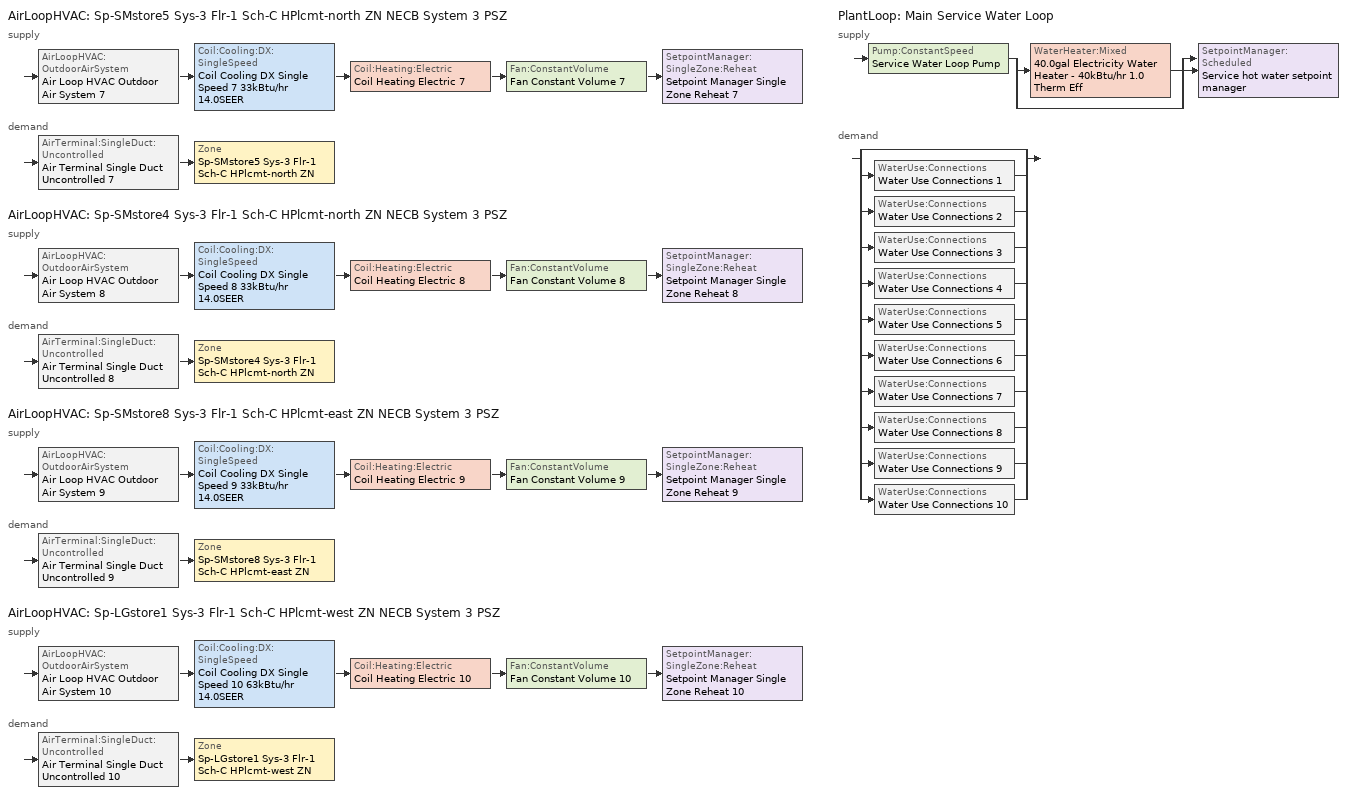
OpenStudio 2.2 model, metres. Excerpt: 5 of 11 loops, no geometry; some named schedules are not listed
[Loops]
AirLoopHVAC 'Sp-SMstore5 Sys-3 Flr-1 Sch-C HPlcmt-north ZN NECB System 3 PSZ'
 supply: AirLoopHVAC:OutdoorAirSystem 'Air Loop HVAC Outdoor Air System 7' > Coil:Cooling:DX:SingleSpeed 'Coil Cooling DX Single Speed 7 33kBtu/hr 14.0SEER' > Coil:Heating:Electric 'Coil Heating Electric 7' > Fan:ConstantVolume 'Fan Constant Volume 7' > SetpointManager:SingleZone:Reheat 'Setpoint Manager Single Zone Reheat 7'
 demand: AirTerminal:SingleDuct:Uncontrolled 'Air Terminal Single Duct Uncontrolled 7' > Zone 'Sp-SMstore5 Sys-3 Flr-1 Sch-C HPlcmt-north ZN'
AirLoopHVAC 'Sp-SMstore4 Sys-3 Flr-1 Sch-C HPlcmt-north ZN NECB System 3 PSZ'
 supply: AirLoopHVAC:OutdoorAirSystem 'Air Loop HVAC Outdoor Air System 8' > Coil:Cooling:DX:SingleSpeed 'Coil Cooling DX Single Speed 8 33kBtu/hr 14.0SEER' > Coil:Heating:Electric 'Coil Heating Electric 8' > Fan:ConstantVolume 'Fan Constant Volume 8' > SetpointManager:SingleZone:Reheat 'Setpoint Manager Single Zone Reheat 8'
 demand: AirTerminal:SingleDuct:Uncontrolled 'Air Terminal Single Duct Uncontrolled 8' > Zone 'Sp-SMstore4 Sys-3 Flr-1 Sch-C HPlcmt-north ZN'
AirLoopHVAC 'Sp-SMstore8 Sys-3 Flr-1 Sch-C HPlcmt-east ZN NECB System 3 PSZ'
 supply: AirLoopHVAC:OutdoorAirSystem 'Air Loop HVAC Outdoor Air System 9' > Coil:Cooling:DX:SingleSpeed 'Coil Cooling DX Single Speed 9 33kBtu/hr 14.0SEER' > Coil:Heating:Electric 'Coil Heating Electric 9' > Fan:ConstantVolume 'Fan Constant Volume 9' > SetpointManager:SingleZone:Reheat 'Setpoint Manager Single Zone Reheat 9'
 demand: AirTerminal:SingleDuct:Uncontrolled 'Air Terminal Single Duct Uncontrolled 9' > Zone 'Sp-SMstore8 Sys-3 Flr-1 Sch-C HPlcmt-east ZN'
AirLoopHVAC 'Sp-LGstore1 Sys-3 Flr-1 Sch-C HPlcmt-west ZN NECB System 3 PSZ'
 supply: AirLoopHVAC:OutdoorAirSystem 'Air Loop HVAC Outdoor Air System 10' > Coil:Cooling:DX:SingleSpeed 'Coil Cooling DX Single Speed 10 63kBtu/hr 14.0SEER' > Coil:Heating:Electric 'Coil Heating Electric 10' > Fan:ConstantVolume 'Fan Constant Volume 10' > SetpointManager:SingleZone:Reheat 'Setpoint Manager Single Zone Reheat 10'
 demand: AirTerminal:SingleDuct:Uncontrolled 'Air Terminal Single Duct Uncontrolled 10' > Zone 'Sp-LGstore1 Sys-3 Flr-1 Sch-C HPlcmt-west ZN'
PlantLoop 'Main Service Water Loop'
 supply: Pump:ConstantSpeed 'Service Water Loop Pump' > split
  | WaterHeater:Mixed '40.0gal Electricity Water Heater - 40kBtu/hr 1.0 Therm Eff'
  | bypass
  join > SetpointManager:Scheduled 'Service hot water setpoint manager'
 demand: split
  | bypass
  | WaterUse:Connections 'Water Use Connections 1'
  | WaterUse:Connections 'Water Use Connections 2'
  | WaterUse:Connections 'Water Use Connections 3'
  | WaterUse:Connections 'Water Use Connections 4'
  | WaterUse:Connections 'Water Use Connections 5'
  | WaterUse:Connections 'Water Use Connections 6'
  | WaterUse:Connections 'Water Use Connections 7'
  | WaterUse:Connections 'Water Use Connections 8'
  | WaterUse:Connections 'Water Use Connections 9'
  | WaterUse:Connections 'Water Use Connections 10'
[Sizing:Zone] Zone Cooling Design Supply Air Temperature Input Method=SupplyAirTemperature; Zone Cooling Design Supply Air Temperature {C}=13; Zone Cooling Design Supply Air Temperature Difference {deltaC}=11.11; Zone Heating Design Supply Air Temperature Input Method=SupplyAirTemperature; Zone Heating Design Supply Air Temperature {C}=43; Zone Heating Design Supply Air Temperature Difference {deltaC}=11.11; Zone Cooling Design Supply Air Humidity Ratio {kg-H2O/kg-air}=0.0085; Zone Heating Design Supply Air Humidity Ratio {kg-H2O/kg-air}=0.008; Zone Heating Sizing Factor=1.3; Zone Cooling Sizing Factor=1.1; Cooling Design Air Flow Method=DesignDay; Heating Design Air Flow Method=DesignDay; Account for Dedicated Outdoor Air System=No; Dedicated Outdoor Air System Control Strategy=NeutralSupplyAir; Dedicated Outdoor Air Low Setpoint Temperature for Design {C}=autosize; Dedicated Outdoor Air High Setpoint Temperature for Design {C}=autosize
Sp-SMstore5 Sys-3 Flr-1 Sch-C HPlcmt-north ZN; Sp-SMstore4 Sys-3 Flr-1 Sch-C HPlcmt-north ZN; Sp-SMstore8 Sys-3 Flr-1 Sch-C HPlcmt-east ZN; Sp-LGstore1 Sys-3 Flr-1 Sch-C HPlcmt-west ZN
[Zone equipment]
Sp-SMstore5 Sys-3 Flr-1 Sch-C HPlcmt-north ZN: Air Terminal Single Duct Uncontrolled 7, Zone HVAC Baseboard Convective Electric 7
Sp-SMstore4 Sys-3 Flr-1 Sch-C HPlcmt-north ZN: Air Terminal Single Duct Uncontrolled 8, Zone HVAC Baseboard Convective Electric 8
Sp-SMstore8 Sys-3 Flr-1 Sch-C HPlcmt-east ZN: Air Terminal Single Duct Uncontrolled 9, Zone HVAC Baseboard Convective Electric 9
Sp-LGstore1 Sys-3 Flr-1 Sch-C HPlcmt-west ZN: Air Terminal Single Duct Uncontrolled 10, Zone HVAC Baseboard Convective Electric 10
[AirLoopHVAC] Design Supply Air Flow Rate {m3/s}=AutoSize
Name | Availability Schedule | Availability Manager
Sp-SMstore5 Sys-3 Flr-1 Sch-C HPlcmt-north ZN NECB System 3 PSZ | Sp-SMstore5 Sys-3 Flr-1 Sch-C HPlcmt-north ZN NECB System 3 PSZ Occ Sch | Availability Manager Night Cycle 7
Sp-SMstore4 Sys-3 Flr-1 Sch-C HPlcmt-north ZN NECB System 3 PSZ | Sp-SMstore4 Sys-3 Flr-1 Sch-C HPlcmt-north ZN NECB System 3 PSZ Occ Sch | Availability Manager Night Cycle 6
Sp-SMstore8 Sys-3 Flr-1 Sch-C HPlcmt-east ZN NECB System 3 PSZ | Sp-SMstore8 Sys-3 Flr-1 Sch-C HPlcmt-east ZN NECB System 3 PSZ Occ Sch | Availability Manager Night Cycle 10
Sp-LGstore1 Sys-3 Flr-1 Sch-C HPlcmt-west ZN NECB System 3 PSZ | Sp-LGstore1 Sys-3 Flr-1 Sch-C HPlcmt-west ZN NECB System 3 PSZ Occ Sch | Availability Manager Night Cycle 1
[Sizing:System] Type of Load to Size On=Sensible; Design Outdoor Air Flow Rate {m3/s}=Autosize; Minimum System Air Flow Ratio=1; Preheat Design Temperature {C}=7; Preheat Design Humidity Ratio {kg-H2O/kg-Air}=0.008; Precool Design Temperature {C}=13; Precool Design Humidity Ratio {kg-H2O/kg-Air}=0.008; Central Cooling Design Supply Air Temperature {C}=13; Central Heating Design Supply Air Temperature {C}=43; Sizing Option=NonCoincident; 100% Outdoor Air in Cooling=No; 100% Outdoor Air in Heating=No; Central Cooling Design Supply Air Humidity Ratio {kg-H2O/kg-Air}=0.0085; Central Heating Design Supply Air Humidity Ratio {kg-H2O/kg-Air}=0.008; Cooling Design Air Flow Method=DesignDay; Cooling Design Air Flow Rate {m3/s}=0; Heating Design Air Flow Method=DesignDay; Heating Design Air Flow Rate {m3/s}=0; System Outdoor Air Method=ZoneSum; Zone Maximum Outdoor Air Fraction=1; Cooling Supply Air Flow Rate Per Floor Area {m3/s-m2}=0.00996765; Cooling Fraction of Autosized Cooling Supply Air Flow Rate=1; Cooling Supply Air Flow Rate Per Unit Cooling Capacity {m3/s-W}=3.94755e-05; Heating Supply Air Flow Rate Per Floor Area {m3/s-m2}=0.00996765; Heating Fraction of Autosized Heating Supply Air Flow Rate=1; Heating Fraction of Autosized Cooling Supply Air Flow Rate=1; Heating Supply Air Flow Rate Per Unit Heating Capacity {m3/s-W}=3.15882e-05; Cooling Design Capacity Method=CoolingDesignCapacity; Cooling Design Capacity {W}=autosize; Cooling Design Capacity Per Floor Area {W/m2}=234.7; Fraction of Autosized Cooling Design Capacity=1; Heating Design Capacity Method=HeatingDesignCapacity; Heating Design Capacity {W}=autosize; Heating Design Capacity Per Floor Area {W/m2}=157; Fraction of Autosized Heating Design Capacity=1; Central Cooling Capacity Control Method=OnOff
Sp-SMstore5 Sys-3 Flr-1 Sch-C HPlcmt-north ZN NECB System 3 PSZ; Sp-SMstore4 Sys-3 Flr-1 Sch-C HPlcmt-north ZN NECB System 3 PSZ; Sp-SMstore8 Sys-3 Flr-1 Sch-C HPlcmt-east ZN NECB System 3 PSZ; Sp-LGstore1 Sys-3 Flr-1 Sch-C HPlcmt-west ZN NECB System 3 PSZ
[Fan:ConstantVolume] Availability Schedule=Always On Discrete; Fan Efficiency=0.39975; Pressure Rise {Pa}=640; Maximum Flow Rate {m3/s}=AutoSize; Motor Efficiency=0.615
Fan Constant Volume 7; Fan Constant Volume 8; Fan Constant Volume 9; Fan Constant Volume 10
[Coil:Heating:Electric] Availability Schedule=Always On Discrete
Coil Heating Electric 7; Coil Heating Electric 8; Coil Heating Electric 9; Coil Heating Electric 10
[Coil:Cooling:DX:SingleSpeed] Availability Schedule=Always On Discrete; Rated Total Cooling Capacity {W}=autosize; Rated Sensible Heat Ratio=autosize; Rated COP {W/W}=3.8248; Rated Air Flow Rate {m3/s}=autosize; Rated Evaporator Fan Power Per Volume Flow Rate {W/(m3/s)}=773.3; Condenser Type=AirCooled; Evaporative Condenser Effectiveness=0; Evaporative Condenser Air Flow Rate {m3/s}=Autosize; Evaporative Condenser Pump Rated Power Consumption {W}=Autosize; Crankcase Heater Capacity {W}=0; Maximum Outdoor Dry-Bulb Temperature for Crankcase Heater Operation {C}=0; Basin Heater Capacity {W/K}=0; Basin Heater Setpoint Temperature {C}=10
Name | Total Cooling Capacity Function of Temperature Curve | Total Cooling Capacity Function of Flow Fraction Curve | Energy Input Ratio Function of Temperature Curve | Energy Input Ratio Function of Flow Fraction Curve | Part Load Fraction Correlation Curve
Coil Cooling DX Single Speed 7 33kBtu/hr 14.0SEER | DXCOOL-NECB2011-REF-CAPFT 7 | DXCOOL-NECB2011-REF-CAPFFLOW 7 | DXCOOL-NECB2011-REF-COOLEIRFT 7 | DXCOOL-NECB2011-REF-COOLEIRFFLOW 7 | DXCOOL-NECB2011-REF-COOLPLFFPLR 7
Coil Cooling DX Single Speed 8 33kBtu/hr 14.0SEER | DXCOOL-NECB2011-REF-CAPFT 8 | DXCOOL-NECB2011-REF-CAPFFLOW 8 | DXCOOL-NECB2011-REF-COOLEIRFT 8 | DXCOOL-NECB2011-REF-COOLEIRFFLOW 8 | DXCOOL-NECB2011-REF-COOLPLFFPLR 8
Coil Cooling DX Single Speed 9 33kBtu/hr 14.0SEER | DXCOOL-NECB2011-REF-CAPFT 9 | DXCOOL-NECB2011-REF-CAPFFLOW 9 | DXCOOL-NECB2011-REF-COOLEIRFT 9 | DXCOOL-NECB2011-REF-COOLEIRFFLOW 9 | DXCOOL-NECB2011-REF-COOLPLFFPLR 9
Coil Cooling DX Single Speed 10 63kBtu/hr 14.0SEER | DXCOOL-NECB2011-REF-CAPFT 1 | DXCOOL-NECB2011-REF-CAPFFLOW 1 | DXCOOL-NECB2011-REF-COOLEIRFT 1 | DXCOOL-NECB2011-REF-COOLEIRFFLOW 1 | DXCOOL-NECB2011-REF-COOLPLFFPLR 1
[Controller:OutdoorAir] Minimum Outdoor Air Flow Rate {m3/s}=0; Maximum Outdoor Air Flow Rate {m3/s}=Autosize; Economizer Control Type=NoEconomizer; Economizer Control Action Type=ModulateFlow; Economizer Maximum Limit Dry-Bulb Temperature {C}=28; Economizer Maximum Limit Enthalpy {J/kg}=64000; Economizer Minimum Limit Dry-Bulb Temperature {C}=-100; Lockout Type=NoLockout; Minimum Limit Type=FixedMinimum; High Humidity Control=No; Heat Recovery Bypass Control Type=BypassWhenWithinEconomizerLimits
Name | Minimum Outdoor Air Schedule | Controller Mechanical Ventilation
Controller Outdoor Air 7 | Sp-SMstore5 Sys-3 Flr-1 Sch-C HPlcmt-north ZN NECB System 3 PSZ Occ Sch | Controller Mechanical Ventilation 7
Controller Outdoor Air 8 | Sp-SMstore4 Sys-3 Flr-1 Sch-C HPlcmt-north ZN NECB System 3 PSZ Occ Sch | Controller Mechanical Ventilation 8
Controller Outdoor Air 9 | Sp-SMstore8 Sys-3 Flr-1 Sch-C HPlcmt-east ZN NECB System 3 PSZ Occ Sch | Controller Mechanical Ventilation 9
Controller Outdoor Air 10 | Sp-LGstore1 Sys-3 Flr-1 Sch-C HPlcmt-west ZN NECB System 3 PSZ Occ Sch | Controller Mechanical Ventilation 10
[Controller:MechanicalVentilation] Availability Schedule=Always On Discrete; System Outdoor Air Method=ZoneSum
Controller Mechanical Ventilation 7; Controller Mechanical Ventilation 8; Controller Mechanical Ventilation 9; Controller Mechanical Ventilation 10
[AirLoopHVAC:OutdoorAirSystem]
Name | Controller
Air Loop HVAC Outdoor Air System 7 | Controller Outdoor Air 7
Air Loop HVAC Outdoor Air System 8 | Controller Outdoor Air 8
Air Loop HVAC Outdoor Air System 9 | Controller Outdoor Air 9
Air Loop HVAC Outdoor Air System 10 | Controller Outdoor Air 10
[SetpointManager:SingleZone:Reheat] Minimum Supply Air Temperature {C}=13; Maximum Supply Air Temperature {C}=43
Name | Control Zone
Setpoint Manager Single Zone Reheat 7 | Sp-SMstore5 Sys-3 Flr-1 Sch-C HPlcmt-north ZN
Setpoint Manager Single Zone Reheat 8 | Sp-SMstore4 Sys-3 Flr-1 Sch-C HPlcmt-north ZN
Setpoint Manager Single Zone Reheat 9 | Sp-SMstore8 Sys-3 Flr-1 Sch-C HPlcmt-east ZN
Setpoint Manager Single Zone Reheat 10 | Sp-LGstore1 Sys-3 Flr-1 Sch-C HPlcmt-west ZN
[AirTerminal:SingleDuct:Uncontrolled] Availability Schedule=Always On Discrete; Maximum Air Flow Rate {m3/s}=AutoSize
Air Terminal Single Duct Uncontrolled 7; Air Terminal Single Duct Uncontrolled 8; Air Terminal Single Duct Uncontrolled 9; Air Terminal Single Duct Uncontrolled 10
[ZoneHVAC:Baseboard:Convective:Electric] Availability Schedule=Always On Discrete; Nominal Capacity {W}=autosize; Efficiency=1
Zone HVAC Baseboard Convective Electric 7; Zone HVAC Baseboard Convective Electric 8; Zone HVAC Baseboard Convective Electric 9; Zone HVAC Baseboard Convective Electric 10
[PlantLoop]
Main Service Water Loop: Glycol Concentration=0; Maximum Loop Temperature {C}=60; Minimum Loop Temperature {C}=10; Plant Loop Volume {m3}=Autocalculate; Load Distribution Scheme=Optimal
[Sizing:Plant]
Main Service Water Loop: Loop Type=Heating; Design Loop Exit Temperature {C}=60; Loop Design Temperature Difference {deltaC}=5; Sizing Option=NonCoincident; Zone Timesteps in Averaging Window=1; Coincident Sizing Factor Mode=None
[SetpointManager:Scheduled]
Service hot water setpoint manager: Control Variable=Temperature; Schedule=Service Water Loop Temp - 140F
[Pump:ConstantSpeed]
Service Water Loop Pump: Rated Flow Rate {m3/s}=autosize; Rated Pump Head {Pa}=0.001; Rated Power Consumption {W}=autosize; Motor Efficiency=0.7; Fraction of Motor Inefficiencies to Fluid Stream=0; Pump Control Type=Intermittent
[WaterHeater:Mixed]
40.0gal Electricity Water Heater - 40kBtu/hr 1.0 Therm Eff: Tank Volume {m3}=0.151416; Setpoint Temperature Schedule=Service Water Loop Temp - 140F; Deadband Temperature Difference {deltaC}=2; Maximum Temperature Limit {C}=82.2222; Heater Control Type=Cycle; Heater Maximum Capacity {W}=11722.8; Heater Fuel Type=Electricity; Heater Thermal Efficiency=1; Off Cycle Parasitic Fuel Consumption Rate {W}=19.9992; Off Cycle Parasitic Fuel Type=Electricity; Off Cycle Parasitic Heat Fraction to Tank=0.8; On Cycle Parasitic Fuel Consumption Rate {W}=19.9992; On Cycle Parasitic Fuel Type=Electricity; On Cycle Parasitic Heat Fraction to Tank=0; Ambient Temperature Indicator=Schedule; Ambient Temperature Schedule=Water Heater Ambient Temp Schedule - 70F; Off Cycle Loss Coefficient to Ambient Temperature {W/K}=1.80728; On Cycle Loss Coefficient to Ambient Temperature {W/K}=1.80728; Use Side Effectiveness=1; Source Side Effectiveness=1; Use Side Design Flow Rate {m3/s}=autosize; Source Side Design Flow Rate {m3/s}=autosize; Indirect Water Heating Recovery Time {hr}=1.5
[WaterUse:Connections]
Name | Water Use Equipment Name 1
Water Use Connections 1 | Lgstore1 Service Water Use 0.04gal/min
Water Use Connections 2 | Lgstore2 Service Water Use 0.04gal/min
Water Use Connections 3 | Smstore1 Service Water Use 0.02gal/min
Water Use Connections 4 | Smstore2 Service Water Use 0.02gal/min
Water Use Connections 5 | Smstore3 Service Water Use 0.02gal/min
Water Use Connections 6 | Smstore4 Service Water Use 0.02gal/min
Water Use Connections 7 | Smstore5 Service Water Use 0.02gal/min
Water Use Connections 8 | Smstore6 Service Water Use 0.02gal/min
Water Use Connections 9 | Smstore7 Service Water Use 0.02gal/min
Water Use Connections 10 | Smstore8 Service Water Use 0.02gal/min
[WaterUse:Equipment:Definition]
Name | Peak Flow Rate {m3/s} | Target Temperature Schedule | Sensible Fraction Schedule | Latent Fraction Schedule
Lgstore1 Service Water Use Def 0.04gal/min | 2.49062e-06 | Schedule Ruleset 5 | Schedule Ruleset 3 | Schedule Ruleset 4
Lgstore2 Service Water Use Def 0.04gal/min | 2.49062e-06 | Schedule Ruleset 8 | Schedule Ruleset 6 | Schedule Ruleset 7
Smstore1 Service Water Use Def 0.02gal/min | 1.24531e-06 | Schedule Ruleset 11 | Schedule Ruleset 9 | Schedule Ruleset 10
Smstore2 Service Water Use Def 0.02gal/min | 1.24531e-06 | Schedule Ruleset 14 | Schedule Ruleset 12 | Schedule Ruleset 13
Smstore3 Service Water Use Def 0.02gal/min | 1.24531e-06 | Schedule Ruleset 17 | Schedule Ruleset 15 | Schedule Ruleset 16
Smstore4 Service Water Use Def 0.02gal/min | 1.24531e-06 | Schedule Ruleset 20 | Schedule Ruleset 18 | Schedule Ruleset 19
Smstore5 Service Water Use Def 0.02gal/min | 1.24531e-06 | Schedule Ruleset 23 | Schedule Ruleset 21 | Schedule Ruleset 22
Smstore6 Service Water Use Def 0.02gal/min | 1.24531e-06 | Schedule Ruleset 26 | Schedule Ruleset 24 | Schedule Ruleset 25
Smstore7 Service Water Use Def 0.02gal/min | 1.24531e-06 | Schedule Ruleset 29 | Schedule Ruleset 27 | Schedule Ruleset 28
Smstore8 Service Water Use Def 0.02gal/min | 1.24531e-06 | Schedule Ruleset 32 | Schedule Ruleset 30 | Schedule Ruleset 31
[WaterUse:Equipment] Flow Rate Fraction Schedule=NECB-C-Service Water Heating
Name | Water Use Equipment Definition | Space
Lgstore1 Service Water Use 0.04gal/min | Lgstore1 Service Water Use Def 0.04gal/min | LGstore1
Lgstore2 Service Water Use 0.04gal/min | Lgstore2 Service Water Use Def 0.04gal/min | LGstore2
Smstore1 Service Water Use 0.02gal/min | Smstore1 Service Water Use Def 0.02gal/min | SMstore1
Smstore2 Service Water Use 0.02gal/min | Smstore2 Service Water Use Def 0.02gal/min | SMstore2
Smstore3 Service Water Use 0.02gal/min | Smstore3 Service Water Use Def 0.02gal/min | SMstore3
Smstore4 Service Water Use 0.02gal/min | Smstore4 Service Water Use Def 0.02gal/min | SMstore4
Smstore5 Service Water Use 0.02gal/min | Smstore5 Service Water Use Def 0.02gal/min | SMstore5
Smstore6 Service Water Use 0.02gal/min | Smstore6 Service Water Use Def 0.02gal/min | SMstore6
Smstore7 Service Water Use 0.02gal/min | Smstore7 Service Water Use Def 0.02gal/min | SMstore7
Smstore8 Service Water Use 0.02gal/min | Smstore8 Service Water Use Def 0.02gal/min | SMstore8
[AvailabilityManager:NightCycle] Control Type=CycleOnAny; Thermostat Tolerance {deltaC}=1; Cycling Run Time {s}=3600
Availability Manager Night Cycle 1; Availability Manager Night Cycle 6; Availability Manager Night Cycle 7; Availability Manager Night Cycle 10
[Schedule:Ruleset]
Name | Default Day Schedule | Summer Design Day Schedule | Winter Design Day Schedule
Service Water Loop Temp - 140F | Service Water Loop Temp - 140F Default
Water Heater Ambient Temp Schedule - 70F | Water Heater Ambient Temp Schedule - 70F Default
NECB-C-Service Water Heating | NECB-C-Service Water Heating Default
Sp-LGstore1 Sys-3 Flr-1 Sch-C HPlcmt-west ZN NECB System 3 PSZ Occ Sch | Sp-LGstore1 Sys-3 Flr-1 Sch-C HPlcmt-west ZN NECB System 3 PSZ Occ Sch Default | Sp-LGstore1 Sys-3 Flr-1 Sch-C HPlcmt-west ZN NECB System 3 PSZ Occ Sch Summer Design Day | Sp-LGstore1 Sys-3 Flr-1 Sch-C HPlcmt-west ZN NECB System 3 PSZ Occ Sch Winter Design Day
Sp-SMstore4 Sys-3 Flr-1 Sch-C HPlcmt-north ZN NECB System 3 PSZ Occ Sch | Sp-SMstore4 Sys-3 Flr-1 Sch-C HPlcmt-north ZN NECB System 3 PSZ Occ Sch Default | Sp-SMstore4 Sys-3 Flr-1 Sch-C HPlcmt-north ZN NECB System 3 PSZ Occ Sch Summer Design Day | Sp-SMstore4 Sys-3 Flr-1 Sch-C HPlcmt-north ZN NECB System 3 PSZ Occ Sch Winter Design Day
Sp-SMstore5 Sys-3 Flr-1 Sch-C HPlcmt-north ZN NECB System 3 PSZ Occ Sch | Sp-SMstore5 Sys-3 Flr-1 Sch-C HPlcmt-north ZN NECB System 3 PSZ Occ Sch Default | Sp-SMstore5 Sys-3 Flr-1 Sch-C HPlcmt-north ZN NECB System 3 PSZ Occ Sch Summer Design Day | Sp-SMstore5 Sys-3 Flr-1 Sch-C HPlcmt-north ZN NECB System 3 PSZ Occ Sch Winter Design Day
Sp-SMstore8 Sys-3 Flr-1 Sch-C HPlcmt-east ZN NECB System 3 PSZ Occ Sch | Sp-SMstore8 Sys-3 Flr-1 Sch-C HPlcmt-east ZN NECB System 3 PSZ Occ Sch Default | Sp-SMstore8 Sys-3 Flr-1 Sch-C HPlcmt-east ZN NECB System 3 PSZ Occ Sch Summer Design Day | Sp-SMstore8 Sys-3 Flr-1 Sch-C HPlcmt-east ZN NECB System 3 PSZ Occ Sch Winter Design Day
[Schedule:Day]
Sp-SMstore5 Sys-3 Flr-1 Sch-C HPlcmt-north ZN NECB System 3 PSZ Occ Sch Default; Sp-SMstore5 Sys-3 Flr-1 Sch-C HPlcmt-north ZN NECB System 3 PSZ Occ Sch Winter Design Day; Sp-SMstore5 Sys-3 Flr-1 Sch-C HPlcmt-north ZN NECB System 3 PSZ Occ Sch Summer Design Day: 24, 0, 1
[Schedule:Rule] Schedule Ruleset=Sp-SMstore5 Sys-3 Flr-1 Sch-C HPlcmt-north ZN NECB System 3 PSZ Occ Sch; Date Specification Type=DateRange; Start Month=1; Start Day=1; End Month=12
Name | Rule Order | Day Schedule | Apply Monday | End Day | Apply Tuesday | Apply Wednesday | Apply Thursday
Sp-SMstore5 Sys-3 Flr-1 Sch-C HPlcmt-north ZN NECB System 3 PSZ Occ Sch Monday Rule | 6 | Sp-SMstore5 Sys-3 Flr-1 Sch-C HPlcmt-north ZN NECB System 3 PSZ Occ Sch Monday | Yes | 25
Sp-SMstore5 Sys-3 Flr-1 Sch-C HPlcmt-north ZN NECB System 3 PSZ Occ Sch Tuesday Rule | 5 | Sp-SMstore5 Sys-3 Flr-1 Sch-C HPlcmt-north ZN NECB System 3 PSZ Occ Sch Tuesday |  | 26 | Yes
Sp-SMstore5 Sys-3 Flr-1 Sch-C HPlcmt-north ZN NECB System 3 PSZ Occ Sch Wednesday Rule | 4 | Sp-SMstore5 Sys-3 Flr-1 Sch-C HPlcmt-north ZN NECB System 3 PSZ Occ Sch Wednesday |  | 27 |  | Yes
Sp-SMstore5 Sys-3 Flr-1 Sch-C HPlcmt-north ZN NECB System 3 PSZ Occ Sch Thursday Rule | 3 | Sp-SMstore5 Sys-3 Flr-1 Sch-C HPlcmt-north ZN NECB System 3 PSZ Occ Sch Thursday |  | 28 |  |  | Yes
[Schedule:Constant]
Always On Discrete: Value=1
[Curve:Biquadratic] Minimum Value of x=13; Maximum Value of x=24; Minimum Value of y=24; Maximum Value of y=46
Name | Coefficient1 Constant | Coefficient2 x | Coefficient3 x**2 | Coefficient4 y | Coefficient5 y**2 | Coefficient6 x*y
DXCOOL-NECB2011-REF-CAPFT 1; DXCOOL-NECB2011-REF-CAPFT 7; DXCOOL-NECB2011-REF-CAPFT 8; DXCOOL-NECB2011-REF-CAPFT 9 | 0.867905 | 0.0142459 | 0.00055436 | -0.0075575 | 3.3e-05 | -0.0001918
DXCOOL-NECB2011-REF-COOLEIRFT 1; DXCOOL-NECB2011-REF-COOLEIRFT 7; DXCOOL-NECB2011-REF-COOLEIRFT 8; DXCOOL-NECB2011-REF-COOLEIRFT 9 | 0.116936 | 0.0284933 | -0.0004112 | 0.0214108 | 0.00016103 | -0.0006791
[Curve:Quadratic] Coefficient1 Constant=1; Coefficient2 x=0; Coefficient3 x**2=0; Minimum Value of x=0; Maximum Value of x=1
DXCOOL-NECB2011-REF-CAPFFLOW 1; DXCOOL-NECB2011-REF-COOLEIRFFLOW 1; DXCOOL-NECB2011-REF-CAPFFLOW 7; DXCOOL-NECB2011-REF-COOLEIRFFLOW 7; DXCOOL-NECB2011-REF-CAPFFLOW 8; DXCOOL-NECB2011-REF-COOLEIRFFLOW 8; DXCOOL-NECB2011-REF-CAPFFLOW 9; DXCOOL-NECB2011-REF-COOLEIRFFLOW 9
[Curve:Cubic] Coefficient1 Constant=0.0277; Coefficient2 x=4.9151; Coefficient3 x**2=-8.184; Coefficient4 x**3=4.2702; Minimum Value of x=0.7; Maximum Value of x=1
DXCOOL-NECB2011-REF-COOLPLFFPLR 1; DXCOOL-NECB2011-REF-COOLPLFFPLR 7; DXCOOL-NECB2011-REF-COOLPLFFPLR 8; DXCOOL-NECB2011-REF-COOLPLFFPLR 9
